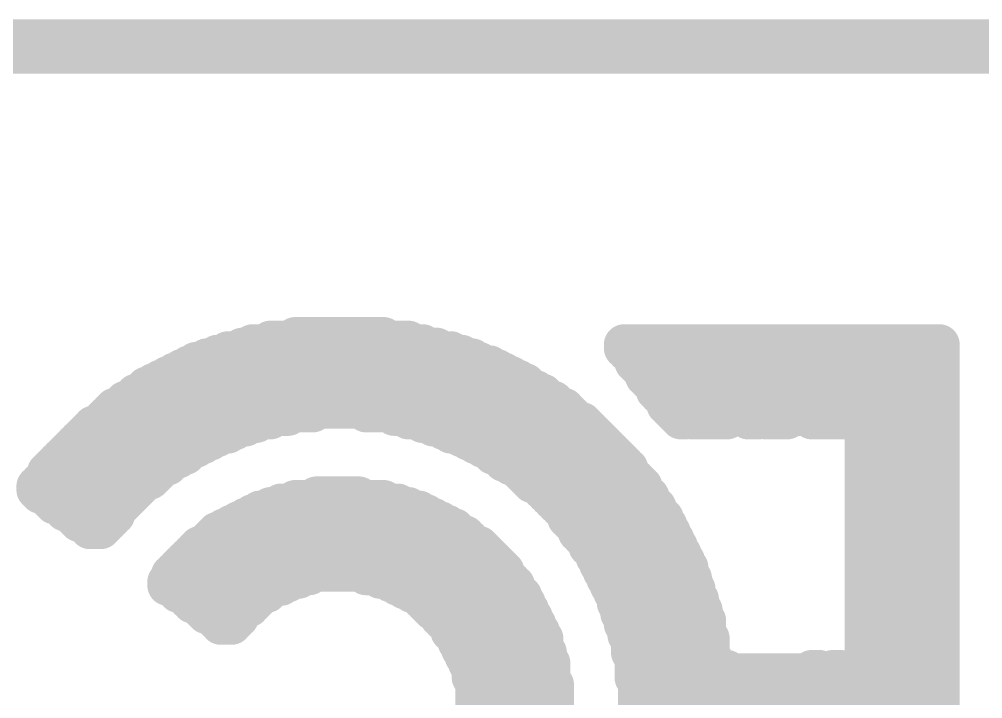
# Model space of a CAD drawing. Extents: x 100 to 205, y 100 to 175.
# Drawn here: x 152.274 to 155.814, y 126.204 to 128.7 of the extents above; entities that cross this region are included whole.
import ezdxf

# ---------------------------------------------------------------- set-up
doc = ezdxf.new("R2010")
doc.units = 0
doc.layers.get('0').update_dxf_attribs({"linetype": 'CONTINUOUS'})
doc.layers.add('SILK-BOTTOM_PHO', color=14, linetype='CONTINUOUS')

# ---------------------------------------------------------------- blocks, each defined once
blk = doc.blocks.new('ROUND_61')
at = {"const_width": 0.075056}
blk.add_lwpolyline([(-0.037528, 0, 1), (0.037528, 0, 1)], format="xyb", close=True, dxfattribs=at)

msp = doc.modelspace()

# ---------------------------------------------------------------- linework, layer by layer
at = {"layer": 'SILK-BOTTOM_PHO'}
for points, const_width in [([(150.599902, 128.599946), (164.100002, 128.599946)], 0.199898), ([(153.613104, 127.531114), (153.287984, 127.531114)], 0.150114), ([(153.808176, 127.491998), (153.092912, 127.491998)], 0.150114), ([(153.756106, 127.504952), (153.131774, 127.504952)], 0.150114), ([(153.704036, 127.517906), (153.196798, 127.517906)], 0.150114), ([(155.654756, 127.504952), (154.497278, 127.504952)], 0.150114), ([(155.654756, 127.491998), (154.497278, 127.491998)], 0.150114), ([(153.899108, 127.46609), (153.001726, 127.46609)], 0.150114), ([(153.859992, 127.479044), (153.040842, 127.479044)], 0.150114), ([(155.654756, 127.479044), (154.510232, 127.479044)], 0.150114), ([(155.654756, 127.46609), (154.52344, 127.46609)], 0.150114), ([(154.003248, 127.426974), (152.89784, 127.426974)], 0.150114), ([(153.964132, 127.439928), (152.923748, 127.439928)], 0.150114), ([(153.938224, 127.452882), (152.962864, 127.452882)], 0.150114), ([(155.654756, 127.452882), (154.536394, 127.452882)], 0.150114), ([(155.654756, 127.439928), (154.536394, 127.439928)], 0.150114), ([(155.654756, 127.426974), (154.549348, 127.426974)], 0.150114), ([(154.081226, 127.387858), (152.819608, 127.387858)], 0.150114), ([(154.055064, 127.401066), (152.84577, 127.401066)], 0.150114), ([(154.029156, 127.41402), (152.871678, 127.41402)], 0.150114), ([(155.654756, 127.41402), (154.562302, 127.41402)], 0.150114), ([(155.654756, 127.401066), (154.575256, 127.401066)], 0.150114), ([(155.654756, 127.387858), (154.575256, 127.387858)], 0.150114), ([(154.14625, 127.348996), (152.74163, 127.348996)], 0.150114), ([(154.133296, 127.36195), (152.767792, 127.36195)], 0.150114), ([(154.107134, 127.374904), (152.7937, 127.374904)], 0.150114), ([(155.654756, 127.374904), (154.588464, 127.374904)], 0.150114), ([(155.654756, 127.36195), (154.601418, 127.36195)], 0.150114), ([(155.654756, 127.348996), (154.614372, 127.348996)], 0.150114), ([(154.19832, 127.322834), (152.702768, 127.322834)], 0.150114), ([(154.172158, 127.336042), (152.728676, 127.336042)], 0.150114), ([(155.654756, 127.336042), (154.614372, 127.336042)], 0.150114), ([(155.654756, 127.322834), (154.627326, 127.322834)], 0.150114), ([(154.250136, 127.283972), (152.650698, 127.283972)], 0.150114), ([(154.237182, 127.296926), (152.663652, 127.296926)], 0.150114), ([(154.211274, 127.30988), (152.68956, 127.30988)], 0.150114), ([(155.654756, 127.30988), (154.64028, 127.30988)], 0.150114), ([(155.654756, 127.296926), (154.653488, 127.296926)], 0.150114), ([(155.654756, 127.283972), (154.653488, 127.283972)], 0.150114), ([(153.261822, 127.244856), (152.598628, 127.244856)], 0.150114), ([(153.353008, 127.25781), (152.611582, 127.25781)], 0.150114), ([(154.276298, 127.271018), (152.624536, 127.271018)], 0.150114), ([(154.289252, 127.25781), (153.54808, 127.25781)], 0.150114), ([(154.302206, 127.244856), (153.651966, 127.244856)], 0.150114), ([(155.654756, 127.271018), (154.666442, 127.271018)], 0.150114), ([(155.654756, 127.25781), (154.679396, 127.25781)], 0.150114), ([(155.654756, 127.244856), (154.69235, 127.244856)], 0.150114), ([(153.105866, 127.205994), (152.546558, 127.205994)], 0.150114), ([(153.144728, 127.218948), (152.57272, 127.218948)], 0.150114), ([(153.196798, 127.231902), (152.585674, 127.231902)], 0.150114), ([(154.31516, 127.231902), (153.704036, 127.231902)], 0.150114), ([(154.341322, 127.218948), (153.756106, 127.218948)], 0.150114), ([(154.354276, 127.205994), (153.794968, 127.205994)], 0.150114), ([(154.718512, 127.231902), (154.705304, 127.231902)], 0.150114), ([(154.757374, 127.231902), (154.74442, 127.231902)], 0.150114), ([(154.874468, 127.231902), (154.770328, 127.231902)], 0.150114), ([(154.991562, 127.231902), (154.952446, 127.231902)], 0.150114), ([(155.095448, 127.231902), (155.01747, 127.231902)], 0.150114), ([(155.316682, 127.231902), (155.186634, 127.231902)], 0.150114), ([(155.654756, 127.231902), (155.329636, 127.231902)], 0.150114), ([(155.654756, 127.218948), (155.381706, 127.218948)], 0.150114), ([(155.654756, 127.205994), (155.381706, 127.205994)], 0.150114), ([(153.040842, 127.179832), (152.52065, 127.179832)], 0.150114), ([(153.06675, 127.192786), (152.533604, 127.192786)], 0.150114), ([(154.36723, 127.192786), (153.834084, 127.192786)], 0.150114), ([(154.380184, 127.179832), (153.859992, 127.179832)], 0.150114), ([(155.654756, 127.192786), (155.381706, 127.192786)], 0.150114), ([(155.654756, 127.179832), (155.381706, 127.179832)], 0.150114), ([(152.949656, 127.14097), (152.481534, 127.14097)], 0.150114), ([(152.975818, 127.153924), (152.494488, 127.153924)], 0.150114), ([(153.001726, 127.166878), (152.507696, 127.166878)], 0.150114), ([(154.393392, 127.166878), (153.899108, 127.166878)], 0.150114), ([(154.406346, 127.153924), (153.925016, 127.153924)], 0.150114), ([(154.4193, 127.14097), (153.951178, 127.14097)], 0.150114), ([(155.654756, 127.166878), (155.381706, 127.166878)], 0.150114), ([(155.654756, 127.153924), (155.381706, 127.153924)], 0.150114), ([(155.654756, 127.14097), (155.381706, 127.14097)], 0.150114), ([(152.884632, 127.101854), (152.442672, 127.101854)], 0.150114), ([(152.89784, 127.114808), (152.455626, 127.114808)], 0.150114), ([(152.923748, 127.127762), (152.46858, 127.127762)], 0.150114), ([(154.432254, 127.127762), (153.977086, 127.127762)], 0.150114), ([(154.445208, 127.114808), (154.003248, 127.114808)], 0.150114), ([(154.458416, 127.101854), (154.016202, 127.101854)], 0.150114), ([(155.654756, 127.127762), (155.381706, 127.127762)], 0.150114), ([(155.654756, 127.114808), (155.381706, 127.114808)], 0.150114), ([(155.654756, 127.101854), (155.381706, 127.101854)], 0.150114), ([(152.832816, 127.075946), (152.41651, 127.075946)], 0.150114), ([(152.858724, 127.0889), (152.429464, 127.0889)], 0.150114), ([(154.47137, 127.0889), (154.04211, 127.0889)], 0.150114), ([(154.484324, 127.075946), (154.055064, 127.075946)], 0.150114), ([(155.654756, 127.0889), (155.381706, 127.0889)], 0.150114), ([(155.654756, 127.075946), (155.381706, 127.075946)], 0.150114), ([(152.780746, 127.03683), (152.377648, 127.03683)], 0.150114), ([(152.7937, 127.049784), (152.390602, 127.049784)], 0.150114), ([(152.819608, 127.062738), (152.403556, 127.062738)], 0.150114), ([(154.497278, 127.062738), (154.081226, 127.062738)], 0.150114), ([(154.510232, 127.049784), (154.107134, 127.049784)], 0.150114), ([(154.510232, 127.03683), (154.120088, 127.03683)], 0.150114), ([(155.654756, 127.062738), (155.381706, 127.062738)], 0.150114), ([(155.654756, 127.049784), (155.381706, 127.049784)], 0.150114), ([(155.654756, 127.03683), (155.381706, 127.03683)], 0.150114), ([(152.728676, 126.997714), (152.351486, 126.997714)], 0.150114), ([(152.754584, 127.010922), (152.36444, 127.010922)], 0.150114), ([(152.767792, 127.023876), (152.377648, 127.023876)], 0.150114), ([(154.52344, 127.023876), (154.133296, 127.023876)], 0.150114), ([(154.536394, 127.010922), (154.14625, 127.010922)], 0.150114), ([(154.549348, 126.997714), (154.159204, 126.997714)], 0.150114), ([(155.654756, 127.023876), (155.381706, 127.023876)], 0.150114), ([(155.654756, 127.010922), (155.381706, 127.010922)], 0.150114), ([(155.654756, 126.997714), (155.381706, 126.997714)], 0.150114), ([(152.715722, 126.98476), (152.338532, 126.98476)], 0.150114), ([(152.702768, 126.971806), (152.338532, 126.971806)], 0.150114), ([(152.68956, 126.958852), (152.351486, 126.958852)], 0.150114), ([(154.562302, 126.98476), (154.185112, 126.98476)], 0.150114), ([(154.562302, 126.971806), (154.19832, 126.971806)], 0.150114), ([(154.575256, 126.958852), (154.211274, 126.958852)], 0.150114), ([(155.654756, 126.98476), (155.381706, 126.98476)], 0.150114), ([(155.654756, 126.971806), (155.381706, 126.971806)], 0.150114), ([(155.654756, 126.958852), (155.381706, 126.958852)], 0.150114), ([(152.676606, 126.945898), (152.377648, 126.945898)], 0.150114), ([(152.663652, 126.93269), (152.390602, 126.93269)], 0.150114), ([(153.613104, 126.93269), (153.287984, 126.93269)], 0.150114), ([(153.521918, 126.945898), (153.365962, 126.945898)], 0.150114), ([(154.588464, 126.945898), (154.224228, 126.945898)], 0.150114), ([(154.588464, 126.93269), (154.237182, 126.93269)], 0.150114), ([(155.654756, 126.945898), (155.381706, 126.945898)], 0.150114), ([(155.654756, 126.93269), (155.381706, 126.93269)], 0.150114), ([(152.650698, 126.919736), (152.403556, 126.919736)], 0.150114), ([(152.637744, 126.906782), (152.429464, 126.906782)], 0.150114), ([(152.624536, 126.893828), (152.442672, 126.893828)], 0.150114), ([(153.743152, 126.893828), (153.157936, 126.893828)], 0.150114), ([(153.704036, 126.906782), (153.196798, 126.906782)], 0.150114), ([(153.66492, 126.919736), (153.235914, 126.919736)], 0.150114), ([(154.601418, 126.919736), (154.250136, 126.919736)], 0.150114), ([(154.614372, 126.906782), (154.263344, 126.906782)], 0.150114), ([(154.614372, 126.893828), (154.276298, 126.893828)], 0.150114), ([(155.654756, 126.919736), (155.381706, 126.919736)], 0.150114), ([(155.654756, 126.906782), (155.381706, 126.906782)], 0.150114), ([(155.654756, 126.893828), (155.381706, 126.893828)], 0.150114), ([(152.624536, 126.880874), (152.46858, 126.880874)], 0.150114), ([(152.611582, 126.867666), (152.481534, 126.867666)], 0.150114), ([(152.598628, 126.854712), (152.494488, 126.854712)], 0.150114), ([(153.82113, 126.854712), (153.079704, 126.854712)], 0.150114), ([(153.794968, 126.867666), (153.105866, 126.867666)], 0.150114), ([(153.76906, 126.880874), (153.131774, 126.880874)], 0.150114), ([(154.627326, 126.880874), (154.289252, 126.880874)], 0.150114), ([(154.64028, 126.867666), (154.289252, 126.867666)], 0.150114), ([(154.64028, 126.854712), (154.302206, 126.854712)], 0.150114), ([(155.654756, 126.880874), (155.381706, 126.880874)], 0.150114), ([(155.654756, 126.867666), (155.381706, 126.867666)], 0.150114), ([(155.654756, 126.854712), (155.381706, 126.854712)], 0.150114), ([(152.585674, 126.841758), (152.52065, 126.841758)], 0.150114), ([(152.57272, 126.828804), (152.533604, 126.828804)], 0.150114), ([(153.8732, 126.828804), (153.027888, 126.828804)], 0.150114), ([(153.847038, 126.841758), (153.053796, 126.841758)], 0.150114), ([(154.653488, 126.841758), (154.31516, 126.841758)], 0.150114), ([(154.653488, 126.828804), (154.328368, 126.828804)], 0.150114), ([(155.654756, 126.841758), (155.381706, 126.841758)], 0.150114), ([(155.654756, 126.828804), (155.381706, 126.828804)], 0.150114), ([(153.925016, 126.789688), (152.975818, 126.789688)], 0.150114), ([(153.912062, 126.802642), (152.988772, 126.802642)], 0.150114), ([(153.886154, 126.81585), (153.001726, 126.81585)], 0.150114), ([(154.666442, 126.81585), (154.328368, 126.81585)], 0.150114), ([(154.666442, 126.802642), (154.341322, 126.802642)], 0.150114), ([(154.679396, 126.789688), (154.354276, 126.789688)], 0.150114), ([(155.654756, 126.81585), (155.381706, 126.81585)], 0.150114), ([(155.654756, 126.802642), (155.381706, 126.802642)], 0.150114), ([(155.654756, 126.789688), (155.381706, 126.789688)], 0.150114), ([(153.977086, 126.750826), (152.923748, 126.750826)], 0.150114), ([(153.964132, 126.76378), (152.936702, 126.76378)], 0.150114), ([(153.938224, 126.776734), (152.962864, 126.776734)], 0.150114), ([(154.679396, 126.776734), (154.36723, 126.776734)], 0.150114), ([(154.69235, 126.76378), (154.36723, 126.76378)], 0.150114), ([(154.69235, 126.750826), (154.380184, 126.750826)], 0.150114), ([(155.654756, 126.776734), (155.381706, 126.776734)], 0.150114), ([(155.654756, 126.76378), (155.381706, 126.76378)], 0.150114), ([(155.654756, 126.750826), (155.381706, 126.750826)], 0.150114), ([(154.016202, 126.71171), (152.884632, 126.71171)], 0.150114), ([(154.003248, 126.724664), (152.89784, 126.724664)], 0.150114), ([(153.99004, 126.737618), (152.910794, 126.737618)], 0.150114), ([(154.705304, 126.737618), (154.393392, 126.737618)], 0.150114), ([(154.705304, 126.724664), (154.393392, 126.724664)], 0.150114), ([(154.718512, 126.71171), (154.406346, 126.71171)], 0.150114), ([(155.654756, 126.737618), (155.381706, 126.737618)], 0.150114), ([(155.654756, 126.724664), (155.381706, 126.724664)], 0.150114), ([(155.654756, 126.71171), (155.381706, 126.71171)], 0.150114), ([(154.04211, 126.685802), (152.858724, 126.685802)], 0.150114), ([(154.029156, 126.698756), (152.871678, 126.698756)], 0.150114), ([(154.718512, 126.698756), (154.406346, 126.698756)], 0.150114), ([(154.731466, 126.685802), (154.4193, 126.685802)], 0.150114), ([(155.654756, 126.698756), (155.381706, 126.698756)], 0.150114), ([(155.654756, 126.685802), (155.381706, 126.685802)], 0.150114), ([(153.3398, 126.65964), (152.832816, 126.65964)], 0.150114), ([(153.300938, 126.646686), (152.832816, 126.646686)], 0.150114), ([(154.055064, 126.672594), (152.84577, 126.672594)], 0.150114), ([(154.055064, 126.65964), (153.54808, 126.65964)], 0.150114), ([(154.068272, 126.646686), (153.599896, 126.646686)], 0.150114), ([(154.731466, 126.672594), (154.4193, 126.672594)], 0.150114), ([(154.731466, 126.65964), (154.432254, 126.65964)], 0.150114), ([(154.74442, 126.646686), (154.432254, 126.646686)], 0.150114), ([(155.654756, 126.672594), (155.381706, 126.672594)], 0.150114), ([(155.654756, 126.65964), (155.381706, 126.65964)], 0.150114), ([(155.654756, 126.646686), (155.381706, 126.646686)], 0.150114), ([(153.261822, 126.633732), (152.819608, 126.633732)], 0.150114), ([(153.235914, 126.620778), (152.819608, 126.620778)], 0.150114), ([(153.196798, 126.60757), (152.84577, 126.60757)], 0.150114), ([(154.081226, 126.633732), (153.639012, 126.633732)], 0.150114), ([(154.09418, 126.620778), (153.66492, 126.620778)], 0.150114), ([(154.09418, 126.60757), (153.691082, 126.60757)], 0.150114), ([(154.74442, 126.633732), (154.445208, 126.633732)], 0.150114), ([(154.74442, 126.620778), (154.445208, 126.620778)], 0.150114), ([(154.757374, 126.60757), (154.458416, 126.60757)], 0.150114), ([(155.654756, 126.633732), (155.381706, 126.633732)], 0.150114), ([(155.654756, 126.620778), (155.381706, 126.620778)], 0.150114), ([(155.654756, 126.60757), (155.381706, 126.60757)], 0.150114), ([(153.183844, 126.594616), (152.858724, 126.594616)], 0.150114), ([(153.157936, 126.581662), (152.884632, 126.581662)], 0.150114), ([(153.144728, 126.568708), (152.89784, 126.568708)], 0.150114), ([(154.107134, 126.594616), (153.71699, 126.594616)], 0.150114), ([(154.120088, 126.581662), (153.743152, 126.581662)], 0.150114), ([(154.120088, 126.568708), (153.756106, 126.568708)], 0.150114), ([(154.757374, 126.594616), (154.458416, 126.594616)], 0.150114), ([(154.757374, 126.581662), (154.47137, 126.581662)], 0.150114), ([(154.770328, 126.568708), (154.47137, 126.568708)], 0.150114), ([(155.654756, 126.594616), (155.381706, 126.594616)], 0.150114), ([(155.654756, 126.581662), (155.381706, 126.581662)], 0.150114), ([(155.654756, 126.568708), (155.381706, 126.568708)], 0.150114), ([(153.131774, 126.555754), (152.910794, 126.555754)], 0.150114), ([(153.11882, 126.542546), (152.936702, 126.542546)], 0.150114), ([(154.133296, 126.555754), (153.76906, 126.555754)], 0.150114), ([(154.133296, 126.542546), (153.782014, 126.542546)], 0.150114), ([(154.770328, 126.555754), (154.47137, 126.555754)], 0.150114), ([(154.770328, 126.542546), (154.484324, 126.542546)], 0.150114), ([(155.654756, 126.555754), (155.381706, 126.555754)], 0.150114), ([(155.654756, 126.542546), (155.381706, 126.542546)], 0.150114), ([(153.092912, 126.529592), (152.949656, 126.529592)], 0.150114), ([(153.079704, 126.516638), (152.962864, 126.516638)], 0.150114), ([(153.079704, 126.503684), (152.988772, 126.503684)], 0.150114), ([(154.14625, 126.529592), (153.794968, 126.529592)], 0.150114), ([(154.14625, 126.516638), (153.82113, 126.516638)], 0.150114), ([(154.159204, 126.503684), (153.82113, 126.503684)], 0.150114), ([(154.783536, 126.529592), (154.484324, 126.529592)], 0.150114), ([(154.783536, 126.516638), (154.484324, 126.516638)], 0.150114), ([(154.783536, 126.503684), (154.497278, 126.503684)], 0.150114), ([(155.654756, 126.529592), (155.381706, 126.529592)], 0.150114), ([(155.654756, 126.516638), (155.381706, 126.516638)], 0.150114), ([(155.654756, 126.503684), (155.381706, 126.503684)], 0.150114), ([(153.06675, 126.49073), (153.001726, 126.49073)], 0.150114), ([(153.053796, 126.477522), (153.01468, 126.477522)], 0.150114), ([(154.159204, 126.49073), (153.834084, 126.49073)], 0.150114), ([(154.172158, 126.477522), (153.847038, 126.477522)], 0.150114), ([(154.172158, 126.464568), (153.859992, 126.464568)], 0.150114), ([(154.79649, 126.49073), (154.497278, 126.49073)], 0.150114), ([(154.79649, 126.477522), (154.497278, 126.477522)], 0.150114), ([(154.79649, 126.464568), (154.510232, 126.464568)], 0.150114), ([(155.654756, 126.49073), (155.381706, 126.49073)], 0.150114), ([(155.654756, 126.477522), (155.381706, 126.477522)], 0.150114), ([(155.654756, 126.464568), (155.381706, 126.464568)], 0.150114), ([(154.185112, 126.451614), (153.859992, 126.451614)], 0.150114), ([(154.185112, 126.43866), (153.8732, 126.43866)], 0.150114), ([(154.79649, 126.451614), (154.510232, 126.451614)], 0.150114), ([(154.79649, 126.43866), (154.510232, 126.43866)], 0.150114), ([(155.654756, 126.451614), (155.381706, 126.451614)], 0.150114), ([(155.654756, 126.43866), (155.381706, 126.43866)], 0.150114), ([(154.19832, 126.425706), (153.886154, 126.425706)], 0.150114), ([(154.19832, 126.412498), (153.886154, 126.412498)], 0.150114), ([(154.19832, 126.399544), (153.899108, 126.399544)], 0.150114), ([(154.809444, 126.425706), (154.52344, 126.425706)], 0.150114), ([(154.809444, 126.412498), (154.52344, 126.412498)], 0.150114), ([(154.809444, 126.399544), (154.52344, 126.399544)], 0.150114), ([(155.654756, 126.425706), (155.381706, 126.425706)], 0.150114), ([(155.654756, 126.412498), (155.381706, 126.412498)], 0.150114), ([(155.654756, 126.399544), (155.381706, 126.399544)], 0.150114), ([(154.19832, 126.38659), (153.899108, 126.38659)], 0.150114), ([(154.211274, 126.373636), (153.912062, 126.373636)], 0.150114), ([(154.211274, 126.360682), (153.912062, 126.360682)], 0.150114), ([(154.809444, 126.38659), (154.52344, 126.38659)], 0.150114), ([(154.809444, 126.373636), (154.52344, 126.373636)], 0.150114), ([(154.809444, 126.360682), (154.536394, 126.360682)], 0.150114), ([(155.654756, 126.38659), (155.381706, 126.38659)], 0.150114), ([(155.654756, 126.373636), (155.381706, 126.373636)], 0.150114), ([(155.654756, 126.360682), (155.381706, 126.360682)], 0.150114), ([(154.211274, 126.347474), (153.925016, 126.347474)], 0.150114), ([(154.224228, 126.33452), (153.925016, 126.33452)], 0.150114), ([(154.224228, 126.321566), (153.938224, 126.321566)], 0.150114), ([(154.822398, 126.347474), (154.536394, 126.347474)], 0.150114), ([(154.822398, 126.33452), (154.536394, 126.33452)], 0.150114), ([(154.822398, 126.321566), (154.536394, 126.321566)], 0.150114), ([(155.654756, 126.347474), (155.381706, 126.347474)], 0.150114), ([(155.654756, 126.33452), (155.381706, 126.33452)], 0.150114), ([(155.654756, 126.321566), (155.381706, 126.321566)], 0.150114), ([(154.224228, 126.308612), (153.938224, 126.308612)], 0.150114), ([(154.224228, 126.295658), (153.938224, 126.295658)], 0.150114), ([(154.822398, 126.308612), (154.536394, 126.308612)], 0.150114), ([(155.654756, 126.295658), (154.536394, 126.295658)], 0.150114), ([(154.874468, 126.308612), (154.84856, 126.308612)], 0.150114), ([(155.212542, 126.308612), (155.186634, 126.308612)], 0.150114), ([(155.29052, 126.308612), (155.264612, 126.308612)], 0.150114), ([(155.329636, 126.308612), (155.316682, 126.308612)], 0.150114), ([(155.355544, 126.308612), (155.34259, 126.308612)], 0.150114), ([(155.654756, 126.308612), (155.368752, 126.308612)], 0.150114), ([(154.224228, 126.28245), (153.938224, 126.28245)], 0.150114), ([(154.224228, 126.269496), (153.951178, 126.269496)], 0.150114), ([(154.237182, 126.256542), (153.951178, 126.256542)], 0.150114), ([(155.654756, 126.28245), (154.536394, 126.28245)], 0.150114), ([(155.654756, 126.269496), (154.549348, 126.269496)], 0.150114), ([(155.654756, 126.256542), (154.549348, 126.256542)], 0.150114), ([(154.237182, 126.243588), (153.951178, 126.243588)], 0.150114), ([(154.237182, 126.230634), (153.951178, 126.230634)], 0.150114), ([(154.237182, 126.217426), (153.951178, 126.217426)], 0.150114), ([(155.654756, 126.243588), (154.549348, 126.243588)], 0.150114), ([(155.654756, 126.230634), (154.549348, 126.230634)], 0.150114), ([(155.654756, 126.217426), (154.549348, 126.217426)], 0.150114), ([(154.237182, 126.204472), (153.951178, 126.204472)], 0.150114), ([(154.237182, 126.191518), (153.951178, 126.191518)], 0.150114), ([(155.654756, 126.204472), (154.549348, 126.204472)], 0.150114), ([(155.654756, 126.191518), (154.549348, 126.191518)], 0.150114), ([(154.237182, 126.178564), (153.951178, 126.178564)], 0.150114), ([(154.237182, 126.16561), (153.951178, 126.16561)], 0.150114), ([(154.237182, 126.152402), (153.951178, 126.152402)], 0.150114), ([(155.654756, 126.178564), (154.549348, 126.178564)], 0.150114), ([(155.654756, 126.16561), (154.549348, 126.16561)], 0.150114), ([(155.654756, 126.152402), (154.549348, 126.152402)], 0.150114), ([(154.237182, 126.139448), (153.951178, 126.139448)], 0.150114), ([(155.654756, 126.139448), (154.549348, 126.139448)], 0.150114)]:
    msp.add_lwpolyline(points, dxfattribs=dict(at, const_width=const_width))

# ---------------------------------------------------------------- block references
for p in [(153.287984, 127.531114), (153.613104, 127.531114), (153.092912, 127.491998), (153.131774, 127.504952), (153.196798, 127.517906), (153.704036, 127.517906), (153.756106, 127.504952), (153.808176, 127.491998), (154.497278, 127.504952), (154.497278, 127.491998), (155.654756, 127.504952), (155.654756, 127.491998), (153.001726, 127.46609), (153.040842, 127.479044), (153.859992, 127.479044), (153.899108, 127.46609), (154.510232, 127.479044), (154.52344, 127.46609), (155.654756, 127.479044), (155.654756, 127.46609), (152.89784, 127.426974), (152.923748, 127.439928), (152.962864, 127.452882), (153.938224, 127.452882), (153.964132, 127.439928), (154.003248, 127.426974), (154.536394, 127.452882), (154.536394, 127.439928), (154.549348, 127.426974), (155.654756, 127.452882), (155.654756, 127.439928), (155.654756, 127.426974), (152.819608, 127.387858), (152.84577, 127.401066), (152.871678, 127.41402), (154.029156, 127.41402), (154.055064, 127.401066), (154.081226, 127.387858), (154.562302, 127.41402), (154.575256, 127.401066), (154.575256, 127.387858), (155.654756, 127.41402), (155.654756, 127.401066), (155.654756, 127.387858), (152.74163, 127.348996), (152.767792, 127.36195), (152.7937, 127.374904), (154.107134, 127.374904), (154.133296, 127.36195), (154.14625, 127.348996), (154.588464, 127.374904), (154.601418, 127.36195), (154.614372, 127.348996), (155.654756, 127.374904), (155.654756, 127.36195), (155.654756, 127.348996), (152.702768, 127.322834), (152.728676, 127.336042), (154.172158, 127.336042), (154.19832, 127.322834), (154.614372, 127.336042), (154.627326, 127.322834), (155.654756, 127.336042), (155.654756, 127.322834), (152.650698, 127.283972), (152.663652, 127.296926), (152.68956, 127.30988), (154.211274, 127.30988), (154.237182, 127.296926), (154.250136, 127.283972), (154.64028, 127.30988), (154.653488, 127.296926), (154.653488, 127.283972), (155.654756, 127.30988), (155.654756, 127.296926), (155.654756, 127.283972), (152.598628, 127.244856), (152.611582, 127.25781), (152.624536, 127.271018), (153.261822, 127.244856), (153.353008, 127.25781), (153.54808, 127.25781), (153.651966, 127.244856), (154.276298, 127.271018), (154.289252, 127.25781), (154.302206, 127.244856), (154.666442, 127.271018), (154.679396, 127.25781), (154.69235, 127.244856), (155.654756, 127.271018), (155.654756, 127.25781), (155.654756, 127.244856), (152.546558, 127.205994), (152.57272, 127.218948), (152.585674, 127.231902), (153.105866, 127.205994), (153.144728, 127.218948), (153.196798, 127.231902), (153.704036, 127.231902), (153.756106, 127.218948), (153.794968, 127.205994), (154.31516, 127.231902), (154.341322, 127.218948), (154.354276, 127.205994), (154.705304, 127.231902), (154.718512, 127.231902), (154.74442, 127.231902), (154.757374, 127.231902), (154.770328, 127.231902), (154.874468, 127.231902), (154.952446, 127.231902), (154.991562, 127.231902), (155.01747, 127.231902), (155.095448, 127.231902), (155.186634, 127.231902), (155.316682, 127.231902), (155.329636, 127.231902), (155.381706, 127.218948), (155.381706, 127.205994), (155.654756, 127.231902), (155.654756, 127.218948), (155.654756, 127.205994), (152.52065, 127.179832), (152.533604, 127.192786), (153.040842, 127.179832), (153.06675, 127.192786), (153.834084, 127.192786), (153.859992, 127.179832), (154.36723, 127.192786), (154.380184, 127.179832), (155.381706, 127.192786), (155.381706, 127.179832), (155.654756, 127.192786), (155.654756, 127.179832), (152.481534, 127.14097), (152.494488, 127.153924), (152.507696, 127.166878), (152.949656, 127.14097), (152.975818, 127.153924), (153.001726, 127.166878), (153.899108, 127.166878), (153.925016, 127.153924), (153.951178, 127.14097), (154.393392, 127.166878), (154.406346, 127.153924), (154.4193, 127.14097), (155.381706, 127.166878), (155.381706, 127.153924), (155.381706, 127.14097), (155.654756, 127.166878), (155.654756, 127.153924), (155.654756, 127.14097), (152.442672, 127.101854), (152.455626, 127.114808), (152.46858, 127.127762), (152.884632, 127.101854), (152.89784, 127.114808), (152.923748, 127.127762), (153.977086, 127.127762), (154.003248, 127.114808), (154.016202, 127.101854), (154.432254, 127.127762), (154.445208, 127.114808), (154.458416, 127.101854), (155.381706, 127.127762), (155.381706, 127.114808), (155.381706, 127.101854), (155.654756, 127.127762), (155.654756, 127.114808), (155.654756, 127.101854), (152.41651, 127.075946), (152.429464, 127.0889), (152.832816, 127.075946), (152.858724, 127.0889), (154.04211, 127.0889), (154.055064, 127.075946), (154.47137, 127.0889), (154.484324, 127.075946), (155.381706, 127.0889), (155.381706, 127.075946), (155.654756, 127.0889), (155.654756, 127.075946), (152.377648, 127.03683), (152.390602, 127.049784), (152.403556, 127.062738), (152.780746, 127.03683), (152.7937, 127.049784), (152.819608, 127.062738), (154.081226, 127.062738), (154.107134, 127.049784), (154.120088, 127.03683), (154.497278, 127.062738), (154.510232, 127.049784), (154.510232, 127.03683), (155.381706, 127.062738), (155.381706, 127.049784), (155.381706, 127.03683), (155.654756, 127.062738), (155.654756, 127.049784), (155.654756, 127.03683), (152.351486, 126.997714), (152.36444, 127.010922), (152.377648, 127.023876), (152.728676, 126.997714), (152.754584, 127.010922), (152.767792, 127.023876), (154.133296, 127.023876), (154.14625, 127.010922), (154.159204, 126.997714), (154.52344, 127.023876), (154.536394, 127.010922), (154.549348, 126.997714), (155.381706, 127.023876), (155.381706, 127.010922), (155.381706, 126.997714), (155.654756, 127.023876), (155.654756, 127.010922), (155.654756, 126.997714), (152.338532, 126.98476), (152.338532, 126.971806), (152.351486, 126.958852), (152.68956, 126.958852), (152.702768, 126.971806), (152.715722, 126.98476), (154.185112, 126.98476), (154.19832, 126.971806), (154.211274, 126.958852), (154.562302, 126.98476), (154.562302, 126.971806), (154.575256, 126.958852), (155.381706, 126.98476), (155.381706, 126.971806), (155.381706, 126.958852), (155.654756, 126.98476), (155.654756, 126.971806), (155.654756, 126.958852), (152.377648, 126.945898), (152.390602, 126.93269), (152.663652, 126.93269), (152.676606, 126.945898), (153.287984, 126.93269), (153.365962, 126.945898), (153.521918, 126.945898), (153.613104, 126.93269), (154.224228, 126.945898), (154.237182, 126.93269), (154.588464, 126.945898), (154.588464, 126.93269), (155.381706, 126.945898), (155.381706, 126.93269), (155.654756, 126.945898), (155.654756, 126.93269), (152.403556, 126.919736), (152.429464, 126.906782), (152.442672, 126.893828), (152.624536, 126.893828), (152.637744, 126.906782), (152.650698, 126.919736), (153.157936, 126.893828), (153.196798, 126.906782), (153.235914, 126.919736), (153.66492, 126.919736), (153.704036, 126.906782), (153.743152, 126.893828), (154.250136, 126.919736), (154.263344, 126.906782), (154.276298, 126.893828), (154.601418, 126.919736), (154.614372, 126.906782), (154.614372, 126.893828), (155.381706, 126.919736), (155.381706, 126.906782), (155.381706, 126.893828), (155.654756, 126.919736), (155.654756, 126.906782), (155.654756, 126.893828), (152.46858, 126.880874), (152.481534, 126.867666), (152.494488, 126.854712), (152.598628, 126.854712), (152.611582, 126.867666), (152.624536, 126.880874), (153.079704, 126.854712), (153.105866, 126.867666), (153.131774, 126.880874), (153.76906, 126.880874), (153.794968, 126.867666), (153.82113, 126.854712), (154.289252, 126.880874), (154.289252, 126.867666), (154.302206, 126.854712), (154.627326, 126.880874), (154.64028, 126.867666), (154.64028, 126.854712), (155.381706, 126.880874), (155.381706, 126.867666), (155.381706, 126.854712), (155.654756, 126.880874), (155.654756, 126.867666), (155.654756, 126.854712), (152.52065, 126.841758), (152.533604, 126.828804), (152.57272, 126.828804), (152.585674, 126.841758), (153.027888, 126.828804), (153.053796, 126.841758), (153.847038, 126.841758), (153.8732, 126.828804), (154.31516, 126.841758), (154.328368, 126.828804), (154.653488, 126.841758), (154.653488, 126.828804), (155.381706, 126.841758), (155.381706, 126.828804), (155.654756, 126.841758), (155.654756, 126.828804), (152.975818, 126.789688), (152.988772, 126.802642), (153.001726, 126.81585), (153.886154, 126.81585), (153.912062, 126.802642), (153.925016, 126.789688), (154.328368, 126.81585), (154.341322, 126.802642), (154.354276, 126.789688), (154.666442, 126.81585), (154.666442, 126.802642), (154.679396, 126.789688), (155.381706, 126.81585), (155.381706, 126.802642), (155.381706, 126.789688), (155.654756, 126.81585), (155.654756, 126.802642), (155.654756, 126.789688), (152.923748, 126.750826), (152.936702, 126.76378), (152.962864, 126.776734), (153.938224, 126.776734), (153.964132, 126.76378), (153.977086, 126.750826), (154.36723, 126.776734), (154.36723, 126.76378), (154.380184, 126.750826), (154.679396, 126.776734), (154.69235, 126.76378), (154.69235, 126.750826), (155.381706, 126.776734), (155.381706, 126.76378), (155.381706, 126.750826), (155.654756, 126.776734), (155.654756, 126.76378), (155.654756, 126.750826), (152.884632, 126.71171), (152.89784, 126.724664), (152.910794, 126.737618), (153.99004, 126.737618), (154.003248, 126.724664), (154.016202, 126.71171), (154.393392, 126.737618), (154.393392, 126.724664), (154.406346, 126.71171), (154.705304, 126.737618), (154.705304, 126.724664), (154.718512, 126.71171), (155.381706, 126.737618), (155.381706, 126.724664), (155.381706, 126.71171), (155.654756, 126.737618), (155.654756, 126.724664), (155.654756, 126.71171), (152.858724, 126.685802), (152.871678, 126.698756), (154.029156, 126.698756), (154.04211, 126.685802), (154.406346, 126.698756), (154.4193, 126.685802), (154.718512, 126.698756), (154.731466, 126.685802), (155.381706, 126.698756), (155.381706, 126.685802), (155.654756, 126.698756), (155.654756, 126.685802), (152.832816, 126.65964), (152.832816, 126.646686), (152.84577, 126.672594), (153.300938, 126.646686), (153.3398, 126.65964), (153.54808, 126.65964), (153.599896, 126.646686), (154.055064, 126.672594), (154.055064, 126.65964), (154.068272, 126.646686), (154.4193, 126.672594), (154.432254, 126.65964), (154.432254, 126.646686), (154.731466, 126.672594), (154.731466, 126.65964), (154.74442, 126.646686), (155.381706, 126.672594), (155.381706, 126.65964), (155.381706, 126.646686), (155.654756, 126.672594), (155.654756, 126.65964), (155.654756, 126.646686), (152.819608, 126.633732), (152.819608, 126.620778), (152.84577, 126.60757), (153.196798, 126.60757), (153.235914, 126.620778), (153.261822, 126.633732), (153.639012, 126.633732), (153.66492, 126.620778), (153.691082, 126.60757), (154.081226, 126.633732), (154.09418, 126.620778), (154.09418, 126.60757), (154.445208, 126.633732), (154.445208, 126.620778), (154.458416, 126.60757), (154.74442, 126.633732), (154.74442, 126.620778), (154.757374, 126.60757), (155.381706, 126.633732), (155.381706, 126.620778), (155.381706, 126.60757), (155.654756, 126.633732), (155.654756, 126.620778), (155.654756, 126.60757), (152.858724, 126.594616), (152.884632, 126.581662), (152.89784, 126.568708), (153.144728, 126.568708), (153.157936, 126.581662), (153.183844, 126.594616), (153.71699, 126.594616), (153.743152, 126.581662), (153.756106, 126.568708), (154.107134, 126.594616), (154.120088, 126.581662), (154.120088, 126.568708), (154.458416, 126.594616), (154.47137, 126.581662), (154.47137, 126.568708), (154.757374, 126.594616), (154.757374, 126.581662), (154.770328, 126.568708), (155.381706, 126.594616), (155.381706, 126.581662), (155.381706, 126.568708), (155.654756, 126.594616), (155.654756, 126.581662), (155.654756, 126.568708), (152.910794, 126.555754), (152.936702, 126.542546), (153.11882, 126.542546), (153.131774, 126.555754), (153.76906, 126.555754), (153.782014, 126.542546), (154.133296, 126.555754), (154.133296, 126.542546), (154.47137, 126.555754), (154.484324, 126.542546), (154.770328, 126.555754), (154.770328, 126.542546), (155.381706, 126.555754), (155.381706, 126.542546), (155.654756, 126.555754), (155.654756, 126.542546), (152.949656, 126.529592), (152.962864, 126.516638), (152.988772, 126.503684), (153.079704, 126.516638), (153.079704, 126.503684), (153.092912, 126.529592), (153.794968, 126.529592), (153.82113, 126.516638), (153.82113, 126.503684), (154.14625, 126.529592), (154.14625, 126.516638), (154.159204, 126.503684), (154.484324, 126.529592), (154.484324, 126.516638), (154.497278, 126.503684), (154.783536, 126.529592), (154.783536, 126.516638), (154.783536, 126.503684), (155.381706, 126.529592), (155.381706, 126.516638), (155.381706, 126.503684), (155.654756, 126.529592), (155.654756, 126.516638), (155.654756, 126.503684), (153.001726, 126.49073), (153.01468, 126.477522), (153.053796, 126.477522), (153.06675, 126.49073), (153.834084, 126.49073), (153.847038, 126.477522), (153.859992, 126.464568), (154.159204, 126.49073), (154.172158, 126.477522), (154.172158, 126.464568), (154.497278, 126.49073), (154.497278, 126.477522), (154.510232, 126.464568), (154.79649, 126.49073), (154.79649, 126.477522), (154.79649, 126.464568), (155.381706, 126.49073), (155.381706, 126.477522), (155.381706, 126.464568), (155.654756, 126.49073), (155.654756, 126.477522), (155.654756, 126.464568), (153.859992, 126.451614), (153.8732, 126.43866), (154.185112, 126.451614), (154.185112, 126.43866), (154.510232, 126.451614), (154.510232, 126.43866), (154.79649, 126.451614), (154.79649, 126.43866), (155.381706, 126.451614), (155.381706, 126.43866), (155.654756, 126.451614), (155.654756, 126.43866), (153.886154, 126.425706), (153.886154, 126.412498), (153.899108, 126.399544), (154.19832, 126.425706), (154.19832, 126.412498), (154.19832, 126.399544), (154.52344, 126.425706), (154.52344, 126.412498), (154.52344, 126.399544), (154.809444, 126.425706), (154.809444, 126.412498), (154.809444, 126.399544), (155.381706, 126.425706), (155.381706, 126.412498), (155.381706, 126.399544), (155.654756, 126.425706), (155.654756, 126.412498), (155.654756, 126.399544), (153.899108, 126.38659), (153.912062, 126.373636), (153.912062, 126.360682), (154.19832, 126.38659), (154.211274, 126.373636), (154.211274, 126.360682), (154.52344, 126.38659), (154.52344, 126.373636), (154.536394, 126.360682), (154.809444, 126.38659), (154.809444, 126.373636), (154.809444, 126.360682), (155.381706, 126.38659), (155.381706, 126.373636), (155.381706, 126.360682), (155.654756, 126.38659), (155.654756, 126.373636), (155.654756, 126.360682), (153.925016, 126.347474), (153.925016, 126.33452), (153.938224, 126.321566), (154.211274, 126.347474), (154.224228, 126.33452), (154.224228, 126.321566), (154.536394, 126.347474), (154.536394, 126.33452), (154.536394, 126.321566), (154.822398, 126.347474), (154.822398, 126.33452), (154.822398, 126.321566), (155.381706, 126.347474), (155.381706, 126.33452), (155.381706, 126.321566), (155.654756, 126.347474), (155.654756, 126.33452), (155.654756, 126.321566), (153.938224, 126.308612), (153.938224, 126.295658), (154.224228, 126.308612), (154.224228, 126.295658), (154.536394, 126.308612), (154.536394, 126.295658), (154.822398, 126.308612), (154.84856, 126.308612), (154.874468, 126.308612), (155.186634, 126.308612), (155.212542, 126.308612), (155.264612, 126.308612), (155.29052, 126.308612), (155.316682, 126.308612), (155.329636, 126.308612), (155.34259, 126.308612), (155.355544, 126.308612), (155.368752, 126.308612), (155.654756, 126.308612), (155.654756, 126.295658), (153.938224, 126.28245), (153.951178, 126.269496), (153.951178, 126.256542), (154.224228, 126.28245), (154.224228, 126.269496), (154.237182, 126.256542), (154.536394, 126.28245), (154.549348, 126.269496), (154.549348, 126.256542), (155.654756, 126.28245), (155.654756, 126.269496), (155.654756, 126.256542), (153.951178, 126.243588), (153.951178, 126.230634), (153.951178, 126.217426), (154.237182, 126.243588), (154.237182, 126.230634), (154.237182, 126.217426), (154.549348, 126.243588), (154.549348, 126.230634), (154.549348, 126.217426), (155.654756, 126.243588), (155.654756, 126.230634), (155.654756, 126.217426), (153.951178, 126.204472), (153.951178, 126.191518), (154.237182, 126.204472), (154.237182, 126.191518), (154.549348, 126.204472), (154.549348, 126.191518), (155.654756, 126.204472), (155.654756, 126.191518), (153.951178, 126.178564), (153.951178, 126.16561), (153.951178, 126.152402), (154.237182, 126.178564), (154.237182, 126.16561), (154.237182, 126.152402), (154.549348, 126.178564), (154.549348, 126.16561), (154.549348, 126.152402), (155.654756, 126.178564), (155.654756, 126.16561), (155.654756, 126.152402), (153.951178, 126.139448), (154.237182, 126.139448), (154.549348, 126.139448), (155.654756, 126.139448)]:
    msp.add_blockref('ROUND_61', p, dxfattribs=at)

doc.saveas('drawing.dxf')
